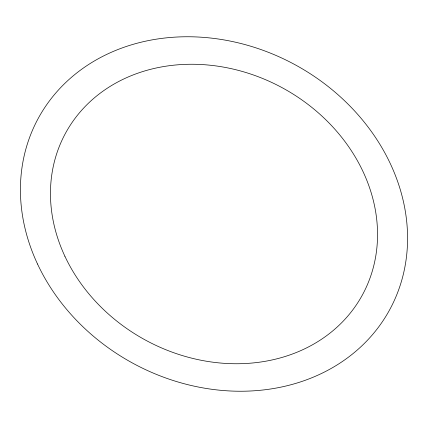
<?xml version="1.0" encoding="UTF-8"?>
<svg xmlns="http://www.w3.org/2000/svg" width="428" height="428" viewBox="0 0 428 428"><rect width="100%" height="100%" fill="white"/><g stroke="black" fill="none" stroke-linecap="round" stroke-linejoin="round"><path stroke-width="0.64" d="M37.525 264.017A200.079 169.857 28.6 0 0 371.119 336.248A200.079 169.857 28.6 0 0 233.356 41.735A200.079 169.857 28.6 0 0 37.525 264.017M64.901 256.26A169.044 143.514 28.6 0 0 346.75 317.287A169.044 143.514 28.6 0 0 230.35 68.459A169.044 143.514 28.6 0 0 64.901 256.26"/></g></svg>
